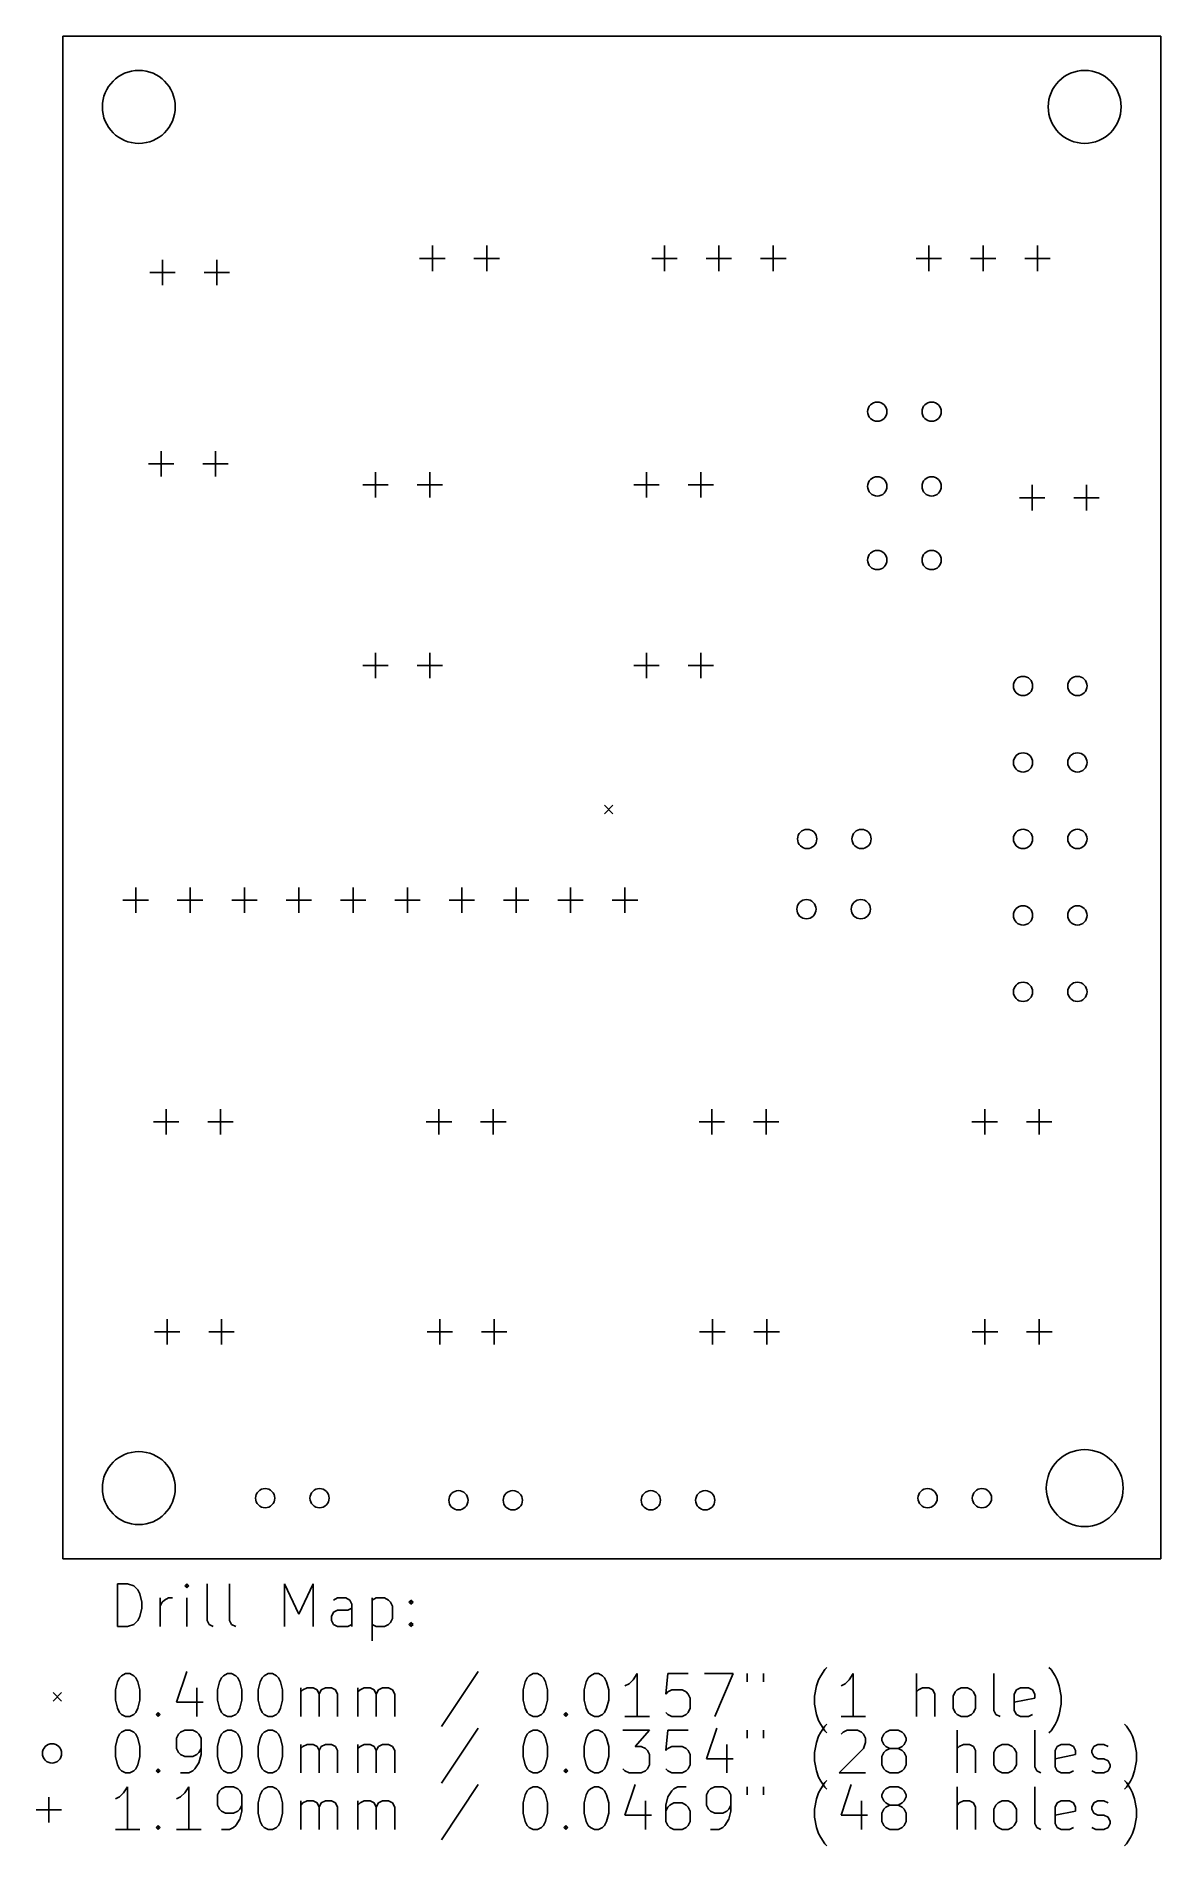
# Model space of a CAD drawing. Extents: x 104.5 to 157.1, y -128.7 to -44.1.
import ezdxf

# ---------------------------------------------------------------- set-up
doc = ezdxf.new("R2010")
doc.units = 0
doc.layers.add('BLACK', color=7, linetype='CONTINUOUS')

msp = doc.modelspace()

# ---------------------------------------------------------------- linework, layer by layer
at = {"layer": 'BLACK', "linetype": 'CONTINUOUS'}
for p, q in [((105.79, -44.132), (157.098, -44.132)), ((105.79, -115.252), (105.79, -44.132)), ((157.098, -44.132), (157.098, -115.252)), ((123.06, -53.915), (123.06, -55.105)), ((125.6, -53.915), (125.6, -55.105)), ((133.91, -53.915), (133.91, -55.105)), ((136.45, -53.915), (136.45, -55.105)), ((138.99, -53.915), (138.99, -55.105)), ((146.26, -53.915), (146.26, -55.105)), ((148.8, -53.915), (148.8, -55.105)), ((151.34, -53.915), (151.34, -55.105)), ((110.45, -54.575), (110.45, -55.765)), ((112.99, -54.575), (112.99, -55.765)), ((122.465, -54.51), (123.655, -54.51)), ((125.005, -54.51), (126.195, -54.51)), ((133.315, -54.51), (134.505, -54.51)), ((135.855, -54.51), (137.045, -54.51)), ((138.395, -54.51), (139.585, -54.51)), ((145.665, -54.51), (146.855, -54.51)), ((148.205, -54.51), (149.395, -54.51)), ((150.745, -54.51), (151.935, -54.51)), ((109.855, -55.17), (111.045, -55.17)), ((112.395, -55.17), (113.585, -55.17)), ((109.795, -64.11), (110.985, -64.11)), ((110.39, -63.515), (110.39, -64.705)), ((112.335, -64.11), (113.525, -64.11)), ((112.93, -63.515), (112.93, -64.705)), ((120.4, -64.495), (120.4, -65.685)), ((122.94, -64.495), (122.94, -65.685)), ((133.07, -64.495), (133.07, -65.685)), ((135.61, -64.495), (135.61, -65.685)), ((119.805, -65.09), (120.995, -65.09)), ((122.345, -65.09), (123.535, -65.09)), ((132.475, -65.09), (133.665, -65.09)), ((135.015, -65.09), (136.205, -65.09)), ((150.495, -65.69), (151.685, -65.69)), ((151.09, -65.095), (151.09, -66.285)), ((153.035, -65.69), (154.225, -65.69)), ((153.63, -65.095), (153.63, -66.285)), ((119.805, -73.53), (120.995, -73.53)), ((120.4, -72.935), (120.4, -74.125)), ((122.345, -73.53), (123.535, -73.53)), ((122.94, -72.935), (122.94, -74.125)), ((132.475, -73.53), (133.665, -73.53)), ((133.07, -72.935), (133.07, -74.125)), ((135.015, -73.53), (136.205, -73.53)), ((135.61, -72.935), (135.61, -74.125)), ((131.0968, -80.0583), (131.4968, -80.4583)), ((131.4968, -80.0583), (131.0968, -80.4583)), ((108.605, -84.49), (109.795, -84.49)), ((109.2, -83.895), (109.2, -85.085)), ((111.145, -84.49), (112.335, -84.49)), ((111.74, -83.895), (111.74, -85.085)), ((113.685, -84.49), (114.875, -84.49)), ((114.28, -83.895), (114.28, -85.085)), ((116.225, -84.49), (117.415, -84.49)), ((116.82, -83.895), (116.82, -85.085)), ((118.765, -84.49), (119.955, -84.49)), ((119.36, -83.895), (119.36, -85.085)), ((121.305, -84.49), (122.495, -84.49)), ((121.9, -83.895), (121.9, -85.085)), ((123.845, -84.49), (125.035, -84.49)), ((124.44, -83.895), (124.44, -85.085)), ((126.385, -84.49), (127.575, -84.49)), ((126.98, -83.895), (126.98, -85.085)), ((128.925, -84.49), (130.115, -84.49)), ((129.52, -83.895), (129.52, -85.085)), ((131.465, -84.49), (132.655, -84.49)), ((132.06, -83.895), (132.06, -85.085)), ((110.62, -94.245), (110.62, -95.435)), ((113.16, -94.245), (113.16, -95.435)), ((123.37, -94.245), (123.37, -95.435)), ((125.91, -94.245), (125.91, -95.435)), ((136.12, -94.245), (136.12, -95.435)), ((138.66, -94.245), (138.66, -95.435)), ((148.87, -94.245), (148.87, -95.435)), ((151.41, -94.245), (151.41, -95.435)), ((110.025, -94.84), (111.215, -94.84)), ((112.565, -94.84), (113.755, -94.84)), ((122.775, -94.84), (123.965, -94.84)), ((125.315, -94.84), (126.505, -94.84)), ((135.525, -94.84), (136.715, -94.84)), ((138.065, -94.84), (139.255, -94.84)), ((148.275, -94.84), (149.465, -94.84)), ((150.815, -94.84), (152.005, -94.84)), ((110.075, -104.65), (111.265, -104.65)), ((110.67, -104.055), (110.67, -105.245)), ((112.615, -104.65), (113.805, -104.65)), ((113.21, -104.055), (113.21, -105.245)), ((122.8117, -104.65), (124.0017, -104.65)), ((123.4067, -104.055), (123.4067, -105.245)), ((125.3517, -104.65), (126.5417, -104.65)), ((125.9467, -104.055), (125.9467, -105.245)), ((135.5483, -104.65), (136.7383, -104.65)), ((136.1433, -104.055), (136.1433, -105.245)), ((138.0883, -104.65), (139.2783, -104.65)), ((138.6833, -104.055), (138.6833, -105.245)), ((148.285, -104.65), (149.475, -104.65)), ((148.88, -104.055), (148.88, -105.245)), ((150.825, -104.65), (152.015, -104.65)), ((151.42, -104.055), (151.42, -105.245)), ((157.098, -115.252), (105.79, -115.252)), ((108.347768, -118.416838), (108.347768, -116.416838)), ((108.347768, -116.416838), (108.823958, -116.416838)), ((108.823958, -116.416838), (109.109673, -116.512076)), ((109.109673, -116.512076), (109.300149, -116.702552)), ((111.585863, -116.416838), (111.490625, -116.512076)), ((111.490625, -116.512076), (111.585863, -116.607314)), ((111.681101, -116.512076), (111.585863, -116.416838)), ((111.585863, -116.416838), (111.585863, -116.607314)), ((111.585863, -116.607314), (111.681101, -116.512076)), ((112.538244, -118.131123), (112.538244, -116.416838)), ((113.585863, -118.131123), (113.585863, -116.416838)), ((116.157292, -118.416838), (116.157292, -116.416838)), ((116.157292, -116.416838), (116.823959, -117.845409)), ((116.823959, -117.845409), (117.490625, -116.416838)), ((117.490625, -116.416838), (117.490625, -118.416838)), ((109.300149, -116.702552), (109.395387, -116.893028)), ((109.395387, -116.893028), (109.490625, -117.27398)), ((109.490625, -117.27398), (109.490625, -117.559695)), ((110.347768, -118.416838), (110.347768, -117.083504)), ((110.347768, -117.464457), (110.443006, -117.27398)), ((110.443006, -117.27398), (110.538244, -117.178742)), ((110.538244, -117.178742), (110.72872, -117.083504)), ((110.72872, -117.083504), (110.919197, -117.083504)), ((111.585863, -118.416838), (111.585863, -117.083504)), ((118.633482, -117.083504), (118.443006, -117.178742)), ((119.014435, -117.083504), (118.633482, -117.083504)), ((119.204911, -117.178742), (119.014435, -117.083504)), ((119.300149, -117.369219), (119.204911, -117.178742)), ((119.300149, -118.416838), (119.300149, -117.369219)), ((120.25253, -117.083504), (120.25253, -119.083504)), ((120.25253, -117.178742), (120.443006, -117.083504)), ((120.443006, -117.083504), (120.823959, -117.083504)), ((120.823959, -117.083504), (121.014435, -117.178742)), ((121.014435, -117.178742), (121.109673, -117.27398)), ((121.109673, -117.27398), (121.204911, -117.464457)), ((121.204911, -117.464457), (121.204911, -118.035885)), ((121.966816, -117.27398), (122.062054, -117.178742)), ((122.062054, -117.369219), (121.966816, -117.27398)), ((122.062054, -117.178742), (122.157292, -117.27398)), ((122.062054, -117.178742), (122.062054, -117.369219)), ((122.157292, -117.27398), (122.062054, -117.369219)), ((109.109673, -118.3216), (108.823958, -118.416838)), ((109.300149, -118.131123), (109.109673, -118.3216)), ((109.395387, -117.940647), (109.300149, -118.131123)), ((109.490625, -117.559695), (109.395387, -117.940647)), ((112.633482, -118.3216), (112.538244, -118.131123)), ((112.823958, -118.416838), (112.633482, -118.3216)), ((113.681101, -118.3216), (113.585863, -118.131123)), ((113.871577, -118.416838), (113.681101, -118.3216)), ((118.347768, -117.940647), (118.443006, -117.750171)), ((118.347768, -118.131123), (118.347768, -117.940647)), ((118.443006, -118.3216), (118.347768, -118.131123)), ((118.443006, -117.750171), (118.633482, -117.654933)), ((118.633482, -118.416838), (118.443006, -118.3216)), ((118.633482, -117.654933), (119.109673, -117.654933)), ((119.109673, -117.654933), (119.300149, -117.559695)), ((119.300149, -118.3216), (119.109673, -118.416838)), ((120.443006, -118.416838), (120.25253, -118.3216)), ((121.014435, -118.3216), (120.823959, -118.416838)), ((121.109673, -118.226361), (121.014435, -118.3216)), ((121.204911, -118.035885), (121.109673, -118.226361)), ((121.966816, -118.3216), (122.062054, -118.226361)), ((122.062054, -118.416838), (121.966816, -118.3216)), ((122.062054, -118.226361), (122.157292, -118.3216)), ((122.062054, -118.226361), (122.062054, -118.416838)), ((122.157292, -118.3216), (122.062054, -118.416838)), ((108.823958, -118.416838), (108.347768, -118.416838)), ((119.109673, -118.416838), (118.633482, -118.416838)), ((120.823959, -118.416838), (120.443006, -118.416838)), ((108.347768, -120.99779), (108.443006, -120.807314)), ((108.443006, -120.807314), (108.538244, -120.712076)), ((108.538244, -120.712076), (108.72872, -120.616838)), ((108.72872, -120.616838), (108.919197, -120.616838)), ((108.919197, -120.616838), (109.109673, -120.712076)), ((109.109673, -120.712076), (109.204911, -120.807314)), ((109.204911, -120.807314), (109.300149, -120.99779)), ((111.585863, -120.5216), (111.109673, -121.950171)), ((113.109673, -120.99779), (113.204911, -120.807314)), ((113.204911, -120.807314), (113.300149, -120.712076)), ((113.300149, -120.712076), (113.490625, -120.616838)), ((113.490625, -120.616838), (113.681102, -120.616838)), ((113.681102, -120.616838), (113.871578, -120.712076)), ((113.871578, -120.712076), (113.966816, -120.807314)), ((113.966816, -120.807314), (114.062054, -120.99779)), ((115.014435, -120.99779), (115.109673, -120.807314)), ((115.109673, -120.807314), (115.204911, -120.712076)), ((115.204911, -120.712076), (115.395387, -120.616838)), ((115.395387, -120.616838), (115.585864, -120.616838)), ((115.585864, -120.616838), (115.77634, -120.712076)), ((115.77634, -120.712076), (115.871578, -120.807314)), ((115.871578, -120.807314), (115.966816, -120.99779)), ((125.204912, -120.5216), (123.490627, -123.093028)), ((127.395389, -120.99779), (127.490627, -120.807314)), ((127.490627, -120.807314), (127.585865, -120.712076)), ((127.585865, -120.712076), (127.776341, -120.616838)), ((127.776341, -120.616838), (127.966818, -120.616838)), ((127.966818, -120.616838), (128.157294, -120.712076)), ((128.157294, -120.712076), (128.252532, -120.807314)), ((128.252532, -120.807314), (128.34777, -120.99779)), ((130.252532, -120.99779), (130.34777, -120.807314)), ((130.34777, -120.807314), (130.443008, -120.712076)), ((130.443008, -120.712076), (130.633484, -120.616838)), ((130.633484, -120.616838), (130.823961, -120.616838)), ((130.823961, -120.616838), (131.014437, -120.712076)), ((131.014437, -120.712076), (131.109675, -120.807314)), ((131.109675, -120.807314), (131.204913, -120.99779)), ((132.633484, -120.616838), (132.443008, -120.902552)), ((132.633484, -122.616838), (132.633484, -120.616838)), ((134.062056, -120.616838), (133.966818, -121.569219)), ((135.014437, -120.616838), (134.062056, -120.616838)), ((135.776342, -120.616838), (137.109675, -120.616838)), ((137.109675, -120.616838), (136.252532, -122.616838)), ((137.776342, -120.616838), (137.776342, -120.99779)), ((138.538247, -120.616838), (138.538247, -120.99779)), ((141.109676, -120.902552), (141.204914, -120.712076)), ((141.204914, -120.712076), (141.39539, -120.426361)), ((141.39539, -120.426361), (141.490629, -120.331123)), ((142.728723, -120.616838), (142.538247, -120.902552)), ((142.728723, -122.616838), (142.728723, -120.616838)), ((145.681105, -122.616838), (145.681105, -120.616838)), ((149.300153, -122.331123), (149.300153, -120.616838)), ((151.96682, -120.426361), (151.871582, -120.331123)), ((152.157296, -120.712076), (151.96682, -120.426361)), ((152.252534, -120.902552), (152.157296, -120.712076)), ((105.34, -121.502), (105.74, -121.902)), ((105.74, -121.502), (105.34, -121.902)), ((108.25253, -121.378742), (108.347768, -120.99779)), ((108.25253, -121.854933), (108.25253, -121.378742)), ((109.300149, -120.99779), (109.395387, -121.378742)), ((109.395387, -121.378742), (109.395387, -121.854933)), ((112.062054, -121.283504), (112.062054, -122.616838)), ((113.014435, -121.378742), (113.109673, -120.99779)), ((113.014435, -121.854933), (113.014435, -121.378742)), ((114.062054, -120.99779), (114.157292, -121.378742)), ((114.157292, -121.378742), (114.157292, -121.854933)), ((114.919197, -121.378742), (115.014435, -120.99779)), ((114.919197, -121.854933), (114.919197, -121.378742)), ((115.966816, -120.99779), (116.062054, -121.378742)), ((116.062054, -121.378742), (116.062054, -121.854933)), ((116.919197, -122.616838), (116.919197, -121.283504)), ((116.919197, -121.47398), (117.014435, -121.378742)), ((117.014435, -121.378742), (117.204911, -121.283504)), ((117.204911, -121.283504), (117.490626, -121.283504)), ((117.490626, -121.283504), (117.681102, -121.378742)), ((117.681102, -121.378742), (117.77634, -121.569219)), ((117.77634, -121.569219), (117.871578, -121.378742)), ((117.77634, -121.569219), (117.77634, -122.616838)), ((117.871578, -121.378742), (118.062054, -121.283504)), ((118.062054, -121.283504), (118.347768, -121.283504)), ((118.347768, -121.283504), (118.538245, -121.378742)), ((118.538245, -121.378742), (118.633483, -121.569219)), ((118.633483, -121.569219), (118.633483, -122.616838)), ((119.585864, -122.616838), (119.585864, -121.283504)), ((119.585864, -121.47398), (119.681102, -121.378742)), ((119.681102, -121.378742), (119.871578, -121.283504)), ((119.871578, -121.283504), (120.157293, -121.283504)), ((120.157293, -121.283504), (120.347769, -121.378742)), ((120.347769, -121.378742), (120.443007, -121.569219)), ((120.443007, -121.569219), (120.538245, -121.378742)), ((120.443007, -121.569219), (120.443007, -122.616838)), ((120.538245, -121.378742), (120.728721, -121.283504)), ((120.728721, -121.283504), (121.014435, -121.283504)), ((121.014435, -121.283504), (121.204912, -121.378742)), ((121.204912, -121.378742), (121.30015, -121.569219)), ((121.30015, -121.569219), (121.30015, -122.616838)), ((127.300151, -121.378742), (127.395389, -120.99779)), ((127.300151, -121.854933), (127.300151, -121.378742)), ((128.34777, -120.99779), (128.443008, -121.378742)), ((128.443008, -121.378742), (128.443008, -121.854933)), ((130.157294, -121.378742), (130.252532, -120.99779)), ((130.157294, -121.854933), (130.157294, -121.378742)), ((131.204913, -120.99779), (131.300151, -121.378742)), ((131.300151, -121.378742), (131.300151, -121.854933)), ((132.252532, -121.093028), (132.062056, -121.188266)), ((132.443008, -120.902552), (132.252532, -121.093028)), ((133.966818, -121.569219), (134.062056, -121.47398)), ((134.062056, -121.47398), (134.252532, -121.378742)), ((134.252532, -121.378742), (134.728723, -121.378742)), ((134.728723, -121.378742), (134.919199, -121.47398)), ((134.919199, -121.47398), (135.014437, -121.569219)), ((135.014437, -121.569219), (135.109675, -121.759695)), ((140.9192, -121.664457), (141.014438, -121.188266)), ((140.9192, -122.045409), (140.9192, -121.664457)), ((141.014438, -121.188266), (141.109676, -120.902552)), ((142.347771, -121.093028), (142.157295, -121.188266)), ((142.538247, -120.902552), (142.347771, -121.093028)), ((145.776343, -121.378742), (145.681105, -121.47398)), ((145.966819, -121.283504), (145.776343, -121.378742)), ((146.252534, -121.283504), (145.966819, -121.283504)), ((146.44301, -121.378742), (146.252534, -121.283504)), ((146.538248, -121.569219), (146.44301, -121.378742)), ((146.538248, -122.616838), (146.538248, -121.569219)), ((147.395391, -121.664457), (147.490629, -121.47398)), ((147.395391, -122.235885), (147.395391, -121.664457)), ((147.490629, -121.47398), (147.585867, -121.378742)), ((147.585867, -121.378742), (147.776343, -121.283504)), ((147.776343, -121.283504), (148.062058, -121.283504)), ((148.062058, -121.283504), (148.252534, -121.378742)), ((148.252534, -121.378742), (148.347772, -121.47398)), ((148.347772, -121.47398), (148.44301, -121.664457)), ((148.44301, -121.664457), (148.44301, -122.235885)), ((150.252534, -121.569219), (150.347772, -121.378742)), ((150.252534, -122.331123), (150.252534, -121.569219)), ((150.347772, -121.378742), (150.538248, -121.283504)), ((150.538248, -121.283504), (150.919201, -121.283504)), ((150.919201, -121.283504), (151.109677, -121.378742)), ((151.109677, -121.378742), (151.204915, -121.569219)), ((151.204915, -121.569219), (151.204915, -121.759695)), ((152.347772, -121.188266), (152.252534, -120.902552)), ((152.44301, -121.664457), (152.347772, -121.188266)), ((152.44301, -122.045409), (152.44301, -121.664457)), ((108.347768, -122.235885), (108.25253, -121.854933)), ((108.443006, -122.426361), (108.347768, -122.235885)), ((108.538244, -122.5216), (108.443006, -122.426361)), ((108.72872, -122.616838), (108.538244, -122.5216)), ((109.109673, -122.5216), (108.919197, -122.616838)), ((109.204911, -122.426361), (109.109673, -122.5216)), ((109.300149, -122.235885), (109.204911, -122.426361)), ((109.395387, -121.854933), (109.300149, -122.235885)), ((110.157292, -122.5216), (110.25253, -122.426361)), ((110.25253, -122.616838), (110.157292, -122.5216)), ((110.25253, -122.426361), (110.347768, -122.5216)), ((110.25253, -122.426361), (110.25253, -122.616838)), ((110.347768, -122.5216), (110.25253, -122.616838)), ((111.109673, -121.950171), (112.347768, -121.950171)), ((113.109673, -122.235885), (113.014435, -121.854933)), ((113.204911, -122.426361), (113.109673, -122.235885)), ((113.300149, -122.5216), (113.204911, -122.426361)), ((113.490625, -122.616838), (113.300149, -122.5216)), ((113.871578, -122.5216), (113.681102, -122.616838)), ((113.966816, -122.426361), (113.871578, -122.5216)), ((114.062054, -122.235885), (113.966816, -122.426361)), ((114.157292, -121.854933), (114.062054, -122.235885)), ((115.014435, -122.235885), (114.919197, -121.854933)), ((115.109673, -122.426361), (115.014435, -122.235885)), ((115.204911, -122.5216), (115.109673, -122.426361)), ((115.395387, -122.616838), (115.204911, -122.5216)), ((115.77634, -122.5216), (115.585864, -122.616838)), ((115.871578, -122.426361), (115.77634, -122.5216)), ((115.966816, -122.235885), (115.871578, -122.426361)), ((116.062054, -121.854933), (115.966816, -122.235885)), ((127.395389, -122.235885), (127.300151, -121.854933)), ((127.490627, -122.426361), (127.395389, -122.235885)), ((127.585865, -122.5216), (127.490627, -122.426361)), ((127.776341, -122.616838), (127.585865, -122.5216)), ((128.157294, -122.5216), (127.966818, -122.616838)), ((128.252532, -122.426361), (128.157294, -122.5216)), ((128.34777, -122.235885), (128.252532, -122.426361)), ((128.443008, -121.854933), (128.34777, -122.235885)), ((129.204913, -122.5216), (129.300151, -122.426361)), ((129.300151, -122.616838), (129.204913, -122.5216)), ((129.300151, -122.426361), (129.395389, -122.5216)), ((129.300151, -122.426361), (129.300151, -122.616838)), ((129.395389, -122.5216), (129.300151, -122.616838)), ((130.252532, -122.235885), (130.157294, -121.854933)), ((130.34777, -122.426361), (130.252532, -122.235885)), ((130.443008, -122.5216), (130.34777, -122.426361)), ((130.633484, -122.616838), (130.443008, -122.5216)), ((131.014437, -122.5216), (130.823961, -122.616838)), ((131.109675, -122.426361), (131.014437, -122.5216)), ((131.204913, -122.235885), (131.109675, -122.426361)), ((131.300151, -121.854933), (131.204913, -122.235885)), ((134.062056, -122.5216), (133.966818, -122.426361)), ((134.252532, -122.616838), (134.062056, -122.5216)), ((134.919199, -122.5216), (134.728723, -122.616838)), ((135.014437, -122.426361), (134.919199, -122.5216)), ((135.109675, -122.235885), (135.014437, -122.426361)), ((135.109675, -121.759695), (135.109675, -122.235885)), ((141.014438, -122.5216), (140.9192, -122.045409)), ((141.109676, -122.807314), (141.014438, -122.5216)), ((147.490629, -122.426361), (147.395391, -122.235885)), ((147.585867, -122.5216), (147.490629, -122.426361)), ((147.776343, -122.616838), (147.585867, -122.5216)), ((148.252534, -122.5216), (148.062058, -122.616838)), ((148.347772, -122.426361), (148.252534, -122.5216)), ((148.44301, -122.235885), (148.347772, -122.426361)), ((149.395391, -122.5216), (149.300153, -122.331123)), ((149.585867, -122.616838), (149.395391, -122.5216)), ((151.204915, -121.759695), (150.252534, -121.950171)), ((150.347772, -122.5216), (150.252534, -122.331123)), ((150.538248, -122.616838), (150.347772, -122.5216)), ((151.109677, -122.5216), (150.919201, -122.616838)), ((152.252534, -122.807314), (152.347772, -122.5216)), ((152.347772, -122.5216), (152.44301, -122.045409)), ((108.443006, -123.447314), (108.538244, -123.352076)), ((108.538244, -123.352076), (108.72872, -123.256838)), ((108.919197, -122.616838), (108.72872, -122.616838)), ((108.72872, -123.256838), (108.919197, -123.256838)), ((108.919197, -123.256838), (109.109673, -123.352076)), ((109.109673, -123.352076), (109.204911, -123.447314)), ((111.300149, -123.352076), (111.204911, -123.447314)), ((111.490625, -123.256838), (111.300149, -123.352076)), ((111.871578, -123.256838), (111.490625, -123.256838)), ((112.062054, -123.352076), (111.871578, -123.256838)), ((112.157292, -123.447314), (112.062054, -123.352076)), ((113.204911, -123.447314), (113.300149, -123.352076)), ((113.300149, -123.352076), (113.490625, -123.256838)), ((113.681102, -122.616838), (113.490625, -122.616838)), ((113.490625, -123.256838), (113.681102, -123.256838)), ((113.681102, -123.256838), (113.871578, -123.352076)), ((113.871578, -123.352076), (113.966816, -123.447314)), ((115.109673, -123.447314), (115.204911, -123.352076)), ((115.204911, -123.352076), (115.395387, -123.256838)), ((115.585864, -122.616838), (115.395387, -122.616838)), ((115.395387, -123.256838), (115.585864, -123.256838)), ((115.585864, -123.256838), (115.77634, -123.352076)), ((115.77634, -123.352076), (115.871578, -123.447314)), ((125.204912, -123.1616), (123.490627, -125.733028)), ((127.490627, -123.447314), (127.585865, -123.352076)), ((127.585865, -123.352076), (127.776341, -123.256838)), ((127.966818, -122.616838), (127.776341, -122.616838)), ((127.776341, -123.256838), (127.966818, -123.256838)), ((127.966818, -123.256838), (128.157294, -123.352076)), ((128.157294, -123.352076), (128.252532, -123.447314)), ((130.34777, -123.447314), (130.443008, -123.352076)), ((130.443008, -123.352076), (130.633484, -123.256838)), ((130.823961, -122.616838), (130.633484, -122.616838)), ((130.633484, -123.256838), (130.823961, -123.256838)), ((130.823961, -123.256838), (131.014437, -123.352076)), ((131.014437, -123.352076), (131.109675, -123.447314)), ((131.966818, -123.256838), (133.204913, -123.256838)), ((133.204913, -122.616838), (132.062056, -122.616838)), ((133.204913, -123.256838), (132.538246, -124.018742)), ((134.062056, -123.256838), (133.966818, -124.209219)), ((135.014437, -123.256838), (134.062056, -123.256838)), ((134.728723, -122.616838), (134.252532, -122.616838)), ((136.34777, -123.1616), (135.87158, -124.590171)), ((137.776342, -123.256838), (137.776342, -123.63779)), ((138.538247, -123.256838), (138.538247, -123.63779)), ((141.204914, -122.99779), (141.109676, -122.807314)), ((141.109676, -123.542552), (141.204914, -123.352076)), ((141.39539, -123.283504), (141.204914, -122.99779)), ((141.204914, -123.352076), (141.39539, -123.066361)), ((141.39539, -123.066361), (141.490629, -122.971123)), ((141.490629, -123.378742), (141.39539, -123.283504)), ((143.300152, -122.616838), (142.157295, -122.616838)), ((142.157295, -123.447314), (142.252533, -123.352076)), ((142.252533, -123.352076), (142.443009, -123.256838)), ((142.443009, -123.256838), (142.9192, -123.256838)), ((142.9192, -123.256838), (143.109676, -123.352076)), ((143.109676, -123.352076), (143.204914, -123.447314)), ((144.157295, -123.447314), (144.252533, -123.352076)), ((144.252533, -123.352076), (144.443009, -123.256838)), ((144.443009, -123.256838), (144.823962, -123.256838)), ((144.823962, -123.256838), (145.014438, -123.352076)), ((145.014438, -123.352076), (145.109676, -123.447314)), ((147.585867, -125.256838), (147.585867, -123.256838)), ((148.062058, -122.616838), (147.776343, -122.616838)), ((150.919201, -122.616838), (150.538248, -122.616838)), ((151.204915, -124.971123), (151.204915, -123.256838)), ((151.871582, -123.378742), (151.96682, -123.283504)), ((151.96682, -123.283504), (152.157296, -122.99779)), ((152.157296, -122.99779), (152.252534, -122.807314)), ((155.49063, -123.066361), (155.395392, -122.971123)), ((155.681106, -123.352076), (155.49063, -123.066361)), ((155.776344, -123.542552), (155.681106, -123.352076)), ((108.25253, -124.018742), (108.347768, -123.63779)), ((108.25253, -124.494933), (108.25253, -124.018742)), ((108.347768, -123.63779), (108.443006, -123.447314)), ((109.204911, -123.447314), (109.300149, -123.63779)), ((109.300149, -123.63779), (109.395387, -124.018742)), ((109.395387, -124.018742), (109.395387, -124.494933)), ((111.204911, -123.447314), (111.109673, -123.63779)), ((111.109673, -123.63779), (111.109673, -124.11398)), ((111.109673, -124.11398), (111.204911, -124.304457)), ((112.25253, -123.63779), (112.157292, -123.447314)), ((112.157292, -124.304457), (112.25253, -124.11398)), ((112.25253, -124.399695), (112.25253, -123.63779)), ((113.014435, -124.018742), (113.109673, -123.63779)), ((113.014435, -124.494933), (113.014435, -124.018742)), ((113.109673, -123.63779), (113.204911, -123.447314)), ((113.966816, -123.447314), (114.062054, -123.63779)), ((114.062054, -123.63779), (114.157292, -124.018742)), ((114.157292, -124.018742), (114.157292, -124.494933)), ((114.919197, -124.018742), (115.014435, -123.63779)), ((114.919197, -124.494933), (114.919197, -124.018742)), ((115.014435, -123.63779), (115.109673, -123.447314)), ((115.871578, -123.447314), (115.966816, -123.63779)), ((115.966816, -123.63779), (116.062054, -124.018742)), ((116.062054, -124.018742), (116.062054, -124.494933)), ((116.919197, -125.256838), (116.919197, -123.923504)), ((116.919197, -124.11398), (117.014435, -124.018742)), ((117.014435, -124.018742), (117.204911, -123.923504)), ((117.204911, -123.923504), (117.490626, -123.923504)), ((117.490626, -123.923504), (117.681102, -124.018742)), ((117.681102, -124.018742), (117.77634, -124.209219)), ((117.77634, -124.209219), (117.871578, -124.018742)), ((117.77634, -124.209219), (117.77634, -125.256838)), ((117.871578, -124.018742), (118.062054, -123.923504)), ((118.062054, -123.923504), (118.347768, -123.923504)), ((118.347768, -123.923504), (118.538245, -124.018742)), ((118.538245, -124.018742), (118.633483, -124.209219)), ((118.633483, -124.209219), (118.633483, -125.256838)), ((119.585864, -125.256838), (119.585864, -123.923504)), ((119.585864, -124.11398), (119.681102, -124.018742)), ((119.681102, -124.018742), (119.871578, -123.923504)), ((119.871578, -123.923504), (120.157293, -123.923504)), ((120.157293, -123.923504), (120.347769, -124.018742)), ((120.347769, -124.018742), (120.443007, -124.209219)), ((120.443007, -124.209219), (120.538245, -124.018742)), ((120.443007, -124.209219), (120.443007, -125.256838)), ((120.538245, -124.018742), (120.728721, -123.923504)), ((120.728721, -123.923504), (121.014435, -123.923504)), ((121.014435, -123.923504), (121.204912, -124.018742)), ((121.204912, -124.018742), (121.30015, -124.209219)), ((121.30015, -124.209219), (121.30015, -125.256838)), ((127.300151, -124.018742), (127.395389, -123.63779)), ((127.300151, -124.494933), (127.300151, -124.018742)), ((127.395389, -123.63779), (127.490627, -123.447314)), ((128.252532, -123.447314), (128.34777, -123.63779)), ((128.34777, -123.63779), (128.443008, -124.018742)), ((128.443008, -124.018742), (128.443008, -124.494933)), ((130.157294, -124.018742), (130.252532, -123.63779)), ((130.157294, -124.494933), (130.157294, -124.018742)), ((130.252532, -123.63779), (130.34777, -123.447314)), ((131.109675, -123.447314), (131.204913, -123.63779)), ((131.204913, -123.63779), (131.300151, -124.018742)), ((131.300151, -124.018742), (131.300151, -124.494933)), ((132.538246, -124.018742), (132.823961, -124.018742)), ((132.823961, -124.018742), (133.014437, -124.11398)), ((133.014437, -124.11398), (133.109675, -124.209219)), ((133.109675, -124.209219), (133.204913, -124.399695)), ((133.966818, -124.209219), (134.062056, -124.11398)), ((134.062056, -124.11398), (134.252532, -124.018742)), ((134.252532, -124.018742), (134.728723, -124.018742)), ((134.728723, -124.018742), (134.919199, -124.11398)), ((134.919199, -124.11398), (135.014437, -124.209219)), ((135.014437, -124.209219), (135.109675, -124.399695)), ((136.823961, -123.923504), (136.823961, -125.256838)), ((140.9192, -124.304457), (141.014438, -123.828266)), ((141.014438, -123.828266), (141.109676, -123.542552)), ((143.204914, -124.11398), (142.062057, -125.256838)), ((143.204914, -123.447314), (143.300152, -123.63779)), ((143.300152, -123.828266), (143.204914, -124.11398)), ((143.300152, -123.63779), (143.300152, -123.828266)), ((144.062057, -123.63779), (144.157295, -123.447314)), ((144.062057, -123.733028), (144.062057, -123.63779)), ((144.157295, -123.923504), (144.062057, -123.733028)), ((144.252533, -124.018742), (144.157295, -123.923504)), ((144.252533, -124.209219), (144.157295, -124.304457)), ((144.443009, -124.11398), (144.252533, -124.018742)), ((144.443009, -124.11398), (144.252533, -124.209219)), ((144.823962, -124.11398), (144.443009, -124.11398)), ((145.014438, -124.018742), (144.823962, -124.11398)), ((145.014438, -124.209219), (144.823962, -124.11398)), ((145.109676, -123.923504), (145.014438, -124.018742)), ((145.109676, -124.304457), (145.014438, -124.209219)), ((145.109676, -123.447314), (145.204914, -123.63779)), ((145.204914, -123.733028), (145.109676, -123.923504)), ((145.204914, -123.63779), (145.204914, -123.733028)), ((147.681105, -124.018742), (147.585867, -124.11398)), ((147.871581, -123.923504), (147.681105, -124.018742)), ((148.157296, -123.923504), (147.871581, -123.923504)), ((148.347772, -124.018742), (148.157296, -123.923504)), ((148.44301, -124.209219), (148.347772, -124.018742)), ((148.44301, -125.256838), (148.44301, -124.209219)), ((149.300153, -124.304457), (149.395391, -124.11398)), ((149.395391, -124.11398), (149.490629, -124.018742)), ((149.490629, -124.018742), (149.681105, -123.923504)), ((149.681105, -123.923504), (149.96682, -123.923504)), ((149.96682, -123.923504), (150.157296, -124.018742)), ((150.157296, -124.018742), (150.252534, -124.11398)), ((150.252534, -124.11398), (150.347772, -124.304457)), ((152.157296, -124.209219), (152.252534, -124.018742)), ((152.157296, -124.971123), (152.157296, -124.209219)), ((152.252534, -124.018742), (152.44301, -123.923504)), ((152.44301, -123.923504), (152.823963, -123.923504)), ((152.823963, -123.923504), (153.014439, -124.018742)), ((153.014439, -124.018742), (153.109677, -124.209219)), ((153.109677, -124.209219), (153.109677, -124.399695)), ((153.871582, -124.209219), (153.96682, -124.018742)), ((153.871582, -124.304457), (153.871582, -124.209219)), ((153.96682, -124.018742), (154.157296, -123.923504)), ((154.157296, -123.923504), (154.44301, -123.923504)), ((154.44301, -123.923504), (154.633487, -124.018742)), ((155.871582, -123.828266), (155.776344, -123.542552)), ((155.96682, -124.304457), (155.871582, -123.828266)), ((108.347768, -124.875885), (108.25253, -124.494933)), ((108.443006, -125.066361), (108.347768, -124.875885)), ((108.538244, -125.1616), (108.443006, -125.066361)), ((109.204911, -125.066361), (109.109673, -125.1616)), ((109.300149, -124.875885), (109.204911, -125.066361)), ((109.395387, -124.494933), (109.300149, -124.875885)), ((110.157292, -125.1616), (110.25253, -125.066361)), ((110.25253, -125.066361), (110.347768, -125.1616)), ((110.25253, -125.066361), (110.25253, -125.256838)), ((111.204911, -124.304457), (111.300149, -124.399695)), ((111.300149, -124.399695), (111.490625, -124.494933)), ((111.490625, -124.494933), (111.871578, -124.494933)), ((111.871578, -124.494933), (112.062054, -124.399695)), ((111.871578, -125.1616), (111.966816, -125.066361)), ((111.966816, -125.066361), (112.157292, -124.780647)), ((112.062054, -124.399695), (112.157292, -124.304457)), ((112.157292, -124.780647), (112.25253, -124.399695)), ((113.109673, -124.875885), (113.014435, -124.494933)), ((113.204911, -125.066361), (113.109673, -124.875885)), ((113.300149, -125.1616), (113.204911, -125.066361)), ((113.966816, -125.066361), (113.871578, -125.1616)), ((114.062054, -124.875885), (113.966816, -125.066361)), ((114.157292, -124.494933), (114.062054, -124.875885)), ((115.014435, -124.875885), (114.919197, -124.494933)), ((115.109673, -125.066361), (115.014435, -124.875885)), ((115.204911, -125.1616), (115.109673, -125.066361)), ((115.871578, -125.066361), (115.77634, -125.1616)), ((115.966816, -124.875885), (115.871578, -125.066361)), ((116.062054, -124.494933), (115.966816, -124.875885)), ((127.395389, -124.875885), (127.300151, -124.494933)), ((127.490627, -125.066361), (127.395389, -124.875885)), ((127.585865, -125.1616), (127.490627, -125.066361)), ((128.252532, -125.066361), (128.157294, -125.1616)), ((128.34777, -124.875885), (128.252532, -125.066361)), ((128.443008, -124.494933), (128.34777, -124.875885)), ((129.204913, -125.1616), (129.300151, -125.066361)), ((129.300151, -125.066361), (129.395389, -125.1616)), ((129.300151, -125.066361), (129.300151, -125.256838)), ((130.252532, -124.875885), (130.157294, -124.494933)), ((130.34777, -125.066361), (130.252532, -124.875885)), ((130.443008, -125.1616), (130.34777, -125.066361)), ((131.109675, -125.066361), (131.014437, -125.1616)), ((131.204913, -124.875885), (131.109675, -125.066361)), ((131.300151, -124.494933), (131.204913, -124.875885)), ((132.062056, -125.1616), (131.966818, -125.066361)), ((133.109675, -125.066361), (133.014437, -125.1616)), ((133.204913, -124.875885), (133.109675, -125.066361)), ((133.204913, -124.399695), (133.204913, -124.875885)), ((134.062056, -125.1616), (133.966818, -125.066361)), ((135.014437, -125.066361), (134.919199, -125.1616)), ((135.109675, -124.875885), (135.014437, -125.066361)), ((135.109675, -124.399695), (135.109675, -124.875885)), ((135.87158, -124.590171), (137.109675, -124.590171)), ((140.9192, -124.685409), (140.9192, -124.304457)), ((141.014438, -125.1616), (140.9192, -124.685409)), ((144.157295, -124.304457), (144.062057, -124.494933)), ((144.062057, -124.494933), (144.062057, -124.875885)), ((144.062057, -124.875885), (144.157295, -125.066361)), ((144.157295, -125.066361), (144.252533, -125.1616)), ((145.014438, -125.1616), (145.109676, -125.066361)), ((145.204914, -124.494933), (145.109676, -124.304457)), ((145.109676, -125.066361), (145.204914, -124.875885)), ((145.204914, -124.875885), (145.204914, -124.494933)), ((149.300153, -124.875885), (149.300153, -124.304457)), ((149.395391, -125.066361), (149.300153, -124.875885)), ((149.490629, -125.1616), (149.395391, -125.066361)), ((150.252534, -125.066361), (150.157296, -125.1616)), ((150.347772, -124.875885), (150.252534, -125.066361)), ((150.347772, -124.304457), (150.347772, -124.875885)), ((151.300153, -125.1616), (151.204915, -124.971123)), ((153.109677, -124.399695), (152.157296, -124.590171)), ((152.252534, -125.1616), (152.157296, -124.971123)), ((153.96682, -124.494933), (153.871582, -124.304457)), ((154.157296, -124.590171), (153.96682, -124.494933)), ((154.44301, -124.590171), (154.157296, -124.590171)), ((154.633487, -124.685409), (154.44301, -124.590171)), ((154.728725, -124.875885), (154.633487, -124.685409)), ((154.633487, -125.1616), (154.728725, -124.971123)), ((154.728725, -124.971123), (154.728725, -124.875885)), ((155.871582, -125.1616), (155.96682, -124.685409)), ((155.96682, -124.685409), (155.96682, -124.304457)), ((108.72872, -125.256838), (108.538244, -125.1616)), ((108.823958, -125.896838), (108.633482, -126.182552)), ((108.919197, -125.256838), (108.72872, -125.256838)), ((108.823958, -127.896838), (108.823958, -125.896838)), ((109.109673, -125.1616), (108.919197, -125.256838)), ((110.25253, -125.256838), (110.157292, -125.1616)), ((110.347768, -125.1616), (110.25253, -125.256838)), ((111.300149, -125.256838), (111.681101, -125.256838)), ((111.681101, -125.896838), (111.490625, -126.182552)), ((111.681101, -125.256838), (111.871578, -125.1616)), ((111.681101, -127.896838), (111.681101, -125.896838)), ((113.395387, -125.896838), (113.204911, -125.992076)), ((113.490625, -125.256838), (113.300149, -125.1616)), ((113.77634, -125.896838), (113.395387, -125.896838)), ((113.681102, -125.256838), (113.490625, -125.256838)), ((113.871578, -125.1616), (113.681102, -125.256838)), ((113.966816, -125.992076), (113.77634, -125.896838)), ((115.395387, -125.256838), (115.204911, -125.1616)), ((115.204911, -125.992076), (115.395387, -125.896838)), ((115.585864, -125.256838), (115.395387, -125.256838)), ((115.395387, -125.896838), (115.585864, -125.896838)), ((115.77634, -125.1616), (115.585864, -125.256838)), ((115.585864, -125.896838), (115.77634, -125.992076)), ((125.204912, -125.8016), (123.490627, -128.373028)), ((127.776341, -125.256838), (127.585865, -125.1616)), ((127.585865, -125.992076), (127.776341, -125.896838)), ((127.966818, -125.256838), (127.776341, -125.256838)), ((127.776341, -125.896838), (127.966818, -125.896838)), ((128.157294, -125.1616), (127.966818, -125.256838)), ((127.966818, -125.896838), (128.157294, -125.992076)), ((129.300151, -125.256838), (129.204913, -125.1616)), ((129.395389, -125.1616), (129.300151, -125.256838)), ((130.633484, -125.256838), (130.443008, -125.1616)), ((130.443008, -125.992076), (130.633484, -125.896838)), ((130.823961, -125.256838), (130.633484, -125.256838)), ((130.633484, -125.896838), (130.823961, -125.896838)), ((131.014437, -125.1616), (130.823961, -125.256838)), ((130.823961, -125.896838), (131.014437, -125.992076)), ((132.252532, -125.256838), (132.062056, -125.1616)), ((132.538246, -125.8016), (132.062056, -127.230171)), ((132.823961, -125.256838), (132.252532, -125.256838)), ((133.014437, -125.1616), (132.823961, -125.256838)), ((134.252532, -125.256838), (134.062056, -125.1616)), ((134.728723, -125.256838), (134.252532, -125.256838)), ((134.538246, -125.896838), (134.34777, -125.992076)), ((134.919199, -125.896838), (134.538246, -125.896838)), ((134.919199, -125.1616), (134.728723, -125.256838)), ((136.252532, -125.896838), (136.062056, -125.992076)), ((136.633485, -125.896838), (136.252532, -125.896838)), ((136.823961, -125.992076), (136.633485, -125.896838)), ((137.776342, -125.896838), (137.776342, -126.27779)), ((138.538247, -125.896838), (138.538247, -126.27779)), ((141.109676, -125.447314), (141.014438, -125.1616)), ((141.204914, -125.63779), (141.109676, -125.447314)), ((141.39539, -125.923504), (141.204914, -125.63779)), ((141.204914, -125.992076), (141.39539, -125.706361)), ((141.39539, -125.706361), (141.490629, -125.611123)), ((141.490629, -126.018742), (141.39539, -125.923504)), ((142.062057, -125.256838), (143.300152, -125.256838)), ((142.633485, -125.8016), (142.157295, -127.230171)), ((144.252533, -125.1616), (144.443009, -125.256838)), ((144.252533, -125.992076), (144.443009, -125.896838)), ((144.443009, -125.256838), (144.823962, -125.256838)), ((144.443009, -125.896838), (144.823962, -125.896838)), ((144.823962, -125.256838), (145.014438, -125.1616)), ((144.823962, -125.896838), (145.014438, -125.992076)), ((147.585867, -127.896838), (147.585867, -125.896838)), ((149.681105, -125.256838), (149.490629, -125.1616)), ((149.96682, -125.256838), (149.681105, -125.256838)), ((150.157296, -125.1616), (149.96682, -125.256838)), ((151.204915, -127.611123), (151.204915, -125.896838)), ((151.490629, -125.256838), (151.300153, -125.1616)), ((152.44301, -125.256838), (152.252534, -125.1616)), ((152.823963, -125.256838), (152.44301, -125.256838)), ((153.014439, -125.1616), (152.823963, -125.256838)), ((153.871582, -125.1616), (154.062058, -125.256838)), ((154.062058, -125.256838), (154.44301, -125.256838)), ((154.44301, -125.256838), (154.633487, -125.1616)), ((155.49063, -125.706361), (155.395392, -125.611123)), ((155.395392, -126.018742), (155.49063, -125.923504)), ((155.49063, -125.923504), (155.681106, -125.63779)), ((155.681106, -125.992076), (155.49063, -125.706361)), ((155.681106, -125.63779), (155.776344, -125.447314)), ((155.776344, -125.447314), (155.871582, -125.1616)), ((105.145, -126.387), (105.145, -127.577)), ((108.443006, -126.373028), (108.25253, -126.468266)), ((108.633482, -126.182552), (108.443006, -126.373028)), ((111.300149, -126.373028), (111.109673, -126.468266)), ((111.490625, -126.182552), (111.300149, -126.373028)), ((113.109673, -126.087314), (113.014435, -126.27779)), ((113.014435, -126.27779), (113.014435, -126.75398)), ((113.014435, -126.75398), (113.109673, -126.944457)), ((113.204911, -125.992076), (113.109673, -126.087314)), ((114.062054, -126.087314), (113.966816, -125.992076)), ((114.157292, -126.27779), (114.062054, -126.087314)), ((114.062054, -126.944457), (114.157292, -126.75398)), ((114.157292, -127.039695), (114.157292, -126.27779)), ((114.919197, -126.658742), (115.014435, -126.27779)), ((114.919197, -127.134933), (114.919197, -126.658742)), ((115.014435, -126.27779), (115.109673, -126.087314)), ((115.109673, -126.087314), (115.204911, -125.992076)), ((115.77634, -125.992076), (115.871578, -126.087314)), ((115.871578, -126.087314), (115.966816, -126.27779)), ((115.966816, -126.27779), (116.062054, -126.658742)), ((116.062054, -126.658742), (116.062054, -127.134933)), ((116.919197, -127.896838), (116.919197, -126.563504)), ((116.919197, -126.75398), (117.014435, -126.658742)), ((117.014435, -126.658742), (117.204911, -126.563504)), ((117.204911, -126.563504), (117.490626, -126.563504)), ((117.490626, -126.563504), (117.681102, -126.658742)), ((117.681102, -126.658742), (117.77634, -126.849219)), ((117.77634, -126.849219), (117.871578, -126.658742)), ((117.871578, -126.658742), (118.062054, -126.563504)), ((118.062054, -126.563504), (118.347768, -126.563504)), ((118.347768, -126.563504), (118.538245, -126.658742)), ((118.538245, -126.658742), (118.633483, -126.849219)), ((119.585864, -127.896838), (119.585864, -126.563504)), ((119.585864, -126.75398), (119.681102, -126.658742)), ((119.681102, -126.658742), (119.871578, -126.563504)), ((119.871578, -126.563504), (120.157293, -126.563504)), ((120.157293, -126.563504), (120.347769, -126.658742)), ((120.347769, -126.658742), (120.443007, -126.849219)), ((120.443007, -126.849219), (120.538245, -126.658742)), ((120.538245, -126.658742), (120.728721, -126.563504)), ((120.728721, -126.563504), (121.014435, -126.563504)), ((121.014435, -126.563504), (121.204912, -126.658742)), ((121.204912, -126.658742), (121.30015, -126.849219)), ((127.300151, -126.658742), (127.395389, -126.27779)), ((127.300151, -127.134933), (127.300151, -126.658742)), ((127.395389, -126.27779), (127.490627, -126.087314)), ((127.490627, -126.087314), (127.585865, -125.992076)), ((128.157294, -125.992076), (128.252532, -126.087314)), ((128.252532, -126.087314), (128.34777, -126.27779)), ((128.34777, -126.27779), (128.443008, -126.658742)), ((128.443008, -126.658742), (128.443008, -127.134933)), ((130.157294, -126.658742), (130.252532, -126.27779)), ((130.157294, -127.134933), (130.157294, -126.658742)), ((130.252532, -126.27779), (130.34777, -126.087314)), ((130.34777, -126.087314), (130.443008, -125.992076)), ((131.014437, -125.992076), (131.109675, -126.087314)), ((131.109675, -126.087314), (131.204913, -126.27779)), ((131.204913, -126.27779), (131.300151, -126.658742)), ((131.300151, -126.658742), (131.300151, -127.134933)), ((133.014437, -126.563504), (133.014437, -127.896838)), ((134.062056, -126.373028), (133.966818, -126.75398)), ((133.966818, -126.75398), (133.966818, -127.515885)), ((134.252532, -126.087314), (134.062056, -126.373028)), ((134.157294, -126.75398), (134.062056, -126.849219)), ((134.34777, -126.658742), (134.157294, -126.75398)), ((134.34777, -125.992076), (134.252532, -126.087314)), ((134.728723, -126.658742), (134.34777, -126.658742)), ((134.919199, -126.75398), (134.728723, -126.658742)), ((135.014437, -126.849219), (134.919199, -126.75398)), ((135.966818, -126.087314), (135.87158, -126.27779)), ((135.87158, -126.27779), (135.87158, -126.75398)), ((135.87158, -126.75398), (135.966818, -126.944457)), ((136.062056, -125.992076), (135.966818, -126.087314)), ((136.919199, -126.087314), (136.823961, -125.992076)), ((137.014437, -126.27779), (136.919199, -126.087314)), ((136.919199, -126.944457), (137.014437, -126.75398)), ((137.014437, -127.039695), (137.014437, -126.27779)), ((140.9192, -126.944457), (141.014438, -126.468266)), ((141.014438, -126.468266), (141.109676, -126.182552)), ((141.109676, -126.182552), (141.204914, -125.992076)), ((143.109676, -126.563504), (143.109676, -127.896838)), ((144.062057, -126.27779), (144.157295, -126.087314)), ((144.062057, -126.373028), (144.062057, -126.27779)), ((144.157295, -126.563504), (144.062057, -126.373028)), ((144.157295, -126.087314), (144.252533, -125.992076)), ((144.252533, -126.658742), (144.157295, -126.563504)), ((144.443009, -126.75398), (144.252533, -126.658742)), ((144.443009, -126.75398), (144.252533, -126.849219)), ((144.823962, -126.75398), (144.443009, -126.75398)), ((145.014438, -126.658742), (144.823962, -126.75398)), ((145.014438, -126.849219), (144.823962, -126.75398)), ((145.014438, -125.992076), (145.109676, -126.087314)), ((145.109676, -126.563504), (145.014438, -126.658742)), ((145.109676, -126.087314), (145.204914, -126.27779)), ((145.204914, -126.373028), (145.109676, -126.563504)), ((145.204914, -126.27779), (145.204914, -126.373028)), ((147.681105, -126.658742), (147.585867, -126.75398)), ((147.871581, -126.563504), (147.681105, -126.658742)), ((148.157296, -126.563504), (147.871581, -126.563504)), ((148.347772, -126.658742), (148.157296, -126.563504)), ((148.44301, -126.849219), (148.347772, -126.658742)), ((149.300153, -126.944457), (149.395391, -126.75398)), ((149.395391, -126.75398), (149.490629, -126.658742)), ((149.490629, -126.658742), (149.681105, -126.563504)), ((149.681105, -126.563504), (149.96682, -126.563504)), ((149.96682, -126.563504), (150.157296, -126.658742)), ((150.157296, -126.658742), (150.252534, -126.75398)), ((150.252534, -126.75398), (150.347772, -126.944457)), ((152.157296, -126.849219), (152.252534, -126.658742)), ((152.252534, -126.658742), (152.44301, -126.563504)), ((152.44301, -126.563504), (152.823963, -126.563504)), ((152.823963, -126.563504), (153.014439, -126.658742)), ((153.014439, -126.658742), (153.109677, -126.849219)), ((153.871582, -126.849219), (153.96682, -126.658742)), ((153.96682, -126.658742), (154.157296, -126.563504)), ((154.157296, -126.563504), (154.44301, -126.563504)), ((154.44301, -126.563504), (154.633487, -126.658742)), ((155.776344, -126.182552), (155.681106, -125.992076)), ((155.871582, -126.468266), (155.776344, -126.182552)), ((155.96682, -126.944457), (155.871582, -126.468266)), ((104.55, -126.982), (105.74, -126.982)), ((113.109673, -126.944457), (113.204911, -127.039695)), ((113.204911, -127.039695), (113.395387, -127.134933)), ((113.395387, -127.134933), (113.77634, -127.134933)), ((113.77634, -127.134933), (113.966816, -127.039695)), ((113.871578, -127.706361), (114.062054, -127.420647)), ((113.966816, -127.039695), (114.062054, -126.944457)), ((114.062054, -127.420647), (114.157292, -127.039695)), ((115.014435, -127.515885), (114.919197, -127.134933)), ((115.109673, -127.706361), (115.014435, -127.515885)), ((115.966816, -127.515885), (115.871578, -127.706361)), ((116.062054, -127.134933), (115.966816, -127.515885)), ((117.77634, -126.849219), (117.77634, -127.896838)), ((118.633483, -126.849219), (118.633483, -127.896838)), ((120.443007, -126.849219), (120.443007, -127.896838)), ((121.30015, -126.849219), (121.30015, -127.896838)), ((127.395389, -127.515885), (127.300151, -127.134933)), ((127.490627, -127.706361), (127.395389, -127.515885)), ((128.34777, -127.515885), (128.252532, -127.706361)), ((128.443008, -127.134933), (128.34777, -127.515885)), ((130.252532, -127.515885), (130.157294, -127.134933)), ((130.34777, -127.706361), (130.252532, -127.515885)), ((131.204913, -127.515885), (131.109675, -127.706361)), ((131.300151, -127.134933), (131.204913, -127.515885)), ((132.062056, -127.230171), (133.300151, -127.230171)), ((134.062056, -126.849219), (133.966818, -127.039695)), ((133.966818, -127.515885), (134.062056, -127.706361)), ((135.109675, -127.039695), (135.014437, -126.849219)), ((135.014437, -127.706361), (135.109675, -127.515885)), ((135.109675, -127.515885), (135.109675, -127.039695)), ((135.966818, -126.944457), (136.062056, -127.039695)), ((136.062056, -127.039695), (136.252532, -127.134933)), ((136.252532, -127.134933), (136.633485, -127.134933)), ((136.633485, -127.134933), (136.823961, -127.039695)), ((136.728723, -127.706361), (136.919199, -127.420647)), ((136.823961, -127.039695), (136.919199, -126.944457)), ((136.919199, -127.420647), (137.014437, -127.039695)), ((140.9192, -127.325409), (140.9192, -126.944457)), ((141.014438, -127.8016), (140.9192, -127.325409)), ((142.157295, -127.230171), (143.39539, -127.230171)), ((144.157295, -126.944457), (144.062057, -127.134933)), ((144.062057, -127.134933), (144.062057, -127.515885)), ((144.062057, -127.515885), (144.157295, -127.706361)), ((144.252533, -126.849219), (144.157295, -126.944457)), ((145.109676, -126.944457), (145.014438, -126.849219)), ((145.204914, -127.134933), (145.109676, -126.944457)), ((145.109676, -127.706361), (145.204914, -127.515885)), ((145.204914, -127.515885), (145.204914, -127.134933)), ((148.44301, -127.896838), (148.44301, -126.849219)), ((149.300153, -127.515885), (149.300153, -126.944457)), ((149.395391, -127.706361), (149.300153, -127.515885)), ((150.347772, -127.515885), (150.252534, -127.706361)), ((150.347772, -126.944457), (150.347772, -127.515885)), ((151.300153, -127.8016), (151.204915, -127.611123)), ((152.157296, -127.611123), (152.157296, -126.849219)), ((153.109677, -127.039695), (152.157296, -127.230171)), ((152.252534, -127.8016), (152.157296, -127.611123)), ((153.109677, -126.849219), (153.109677, -127.039695)), ((153.871582, -126.944457), (153.871582, -126.849219)), ((153.96682, -127.134933), (153.871582, -126.944457)), ((154.157296, -127.230171), (153.96682, -127.134933)), ((154.44301, -127.230171), (154.157296, -127.230171)), ((154.633487, -127.325409), (154.44301, -127.230171)), ((154.728725, -127.515885), (154.633487, -127.325409)), ((154.633487, -127.8016), (154.728725, -127.611123)), ((154.728725, -127.611123), (154.728725, -127.515885)), ((155.871582, -127.8016), (155.96682, -127.325409)), ((155.96682, -127.325409), (155.96682, -126.944457)), ((109.395387, -127.896838), (108.25253, -127.896838)), ((110.157292, -127.8016), (110.25253, -127.706361)), ((110.25253, -127.896838), (110.157292, -127.8016)), ((110.25253, -127.706361), (110.347768, -127.8016)), ((110.25253, -127.706361), (110.25253, -127.896838)), ((110.347768, -127.8016), (110.25253, -127.896838)), ((112.25253, -127.896838), (111.109673, -127.896838)), ((113.204911, -127.896838), (113.585863, -127.896838)), ((113.585863, -127.896838), (113.77634, -127.8016)), ((113.77634, -127.8016), (113.871578, -127.706361)), ((115.204911, -127.8016), (115.109673, -127.706361)), ((115.395387, -127.896838), (115.204911, -127.8016)), ((115.585864, -127.896838), (115.395387, -127.896838)), ((115.77634, -127.8016), (115.585864, -127.896838)), ((115.871578, -127.706361), (115.77634, -127.8016)), ((127.585865, -127.8016), (127.490627, -127.706361)), ((127.776341, -127.896838), (127.585865, -127.8016)), ((127.966818, -127.896838), (127.776341, -127.896838)), ((128.157294, -127.8016), (127.966818, -127.896838)), ((128.252532, -127.706361), (128.157294, -127.8016)), ((129.204913, -127.8016), (129.300151, -127.706361)), ((129.300151, -127.896838), (129.204913, -127.8016)), ((129.300151, -127.706361), (129.395389, -127.8016)), ((129.300151, -127.706361), (129.300151, -127.896838)), ((129.395389, -127.8016), (129.300151, -127.896838)), ((130.443008, -127.8016), (130.34777, -127.706361)), ((130.633484, -127.896838), (130.443008, -127.8016)), ((130.823961, -127.896838), (130.633484, -127.896838)), ((131.014437, -127.8016), (130.823961, -127.896838)), ((131.109675, -127.706361), (131.014437, -127.8016)), ((134.062056, -127.706361), (134.157294, -127.8016)), ((134.157294, -127.8016), (134.34777, -127.896838)), ((134.34777, -127.896838), (134.728723, -127.896838)), ((134.728723, -127.896838), (134.919199, -127.8016)), ((134.919199, -127.8016), (135.014437, -127.706361)), ((136.062056, -127.896838), (136.443008, -127.896838)), ((136.443008, -127.896838), (136.633485, -127.8016)), ((136.633485, -127.8016), (136.728723, -127.706361)), ((141.109676, -128.087314), (141.014438, -127.8016)), ((141.204914, -128.27779), (141.109676, -128.087314)), ((141.39539, -128.563504), (141.204914, -128.27779)), ((144.157295, -127.706361), (144.252533, -127.8016)), ((144.252533, -127.8016), (144.443009, -127.896838)), ((144.443009, -127.896838), (144.823962, -127.896838)), ((144.823962, -127.896838), (145.014438, -127.8016)), ((145.014438, -127.8016), (145.109676, -127.706361)), ((149.490629, -127.8016), (149.395391, -127.706361)), ((149.681105, -127.896838), (149.490629, -127.8016)), ((149.96682, -127.896838), (149.681105, -127.896838)), ((150.157296, -127.8016), (149.96682, -127.896838)), ((150.252534, -127.706361), (150.157296, -127.8016)), ((151.490629, -127.896838), (151.300153, -127.8016)), ((152.44301, -127.896838), (152.252534, -127.8016)), ((152.823963, -127.896838), (152.44301, -127.896838)), ((153.014439, -127.8016), (152.823963, -127.896838)), ((153.871582, -127.8016), (154.062058, -127.896838)), ((154.062058, -127.896838), (154.44301, -127.896838)), ((154.44301, -127.896838), (154.633487, -127.8016)), ((155.49063, -128.563504), (155.681106, -128.27779)), ((155.681106, -128.27779), (155.776344, -128.087314)), ((155.776344, -128.087314), (155.871582, -127.8016)), ((141.490629, -128.658742), (141.39539, -128.563504)), ((155.395392, -128.658742), (155.49063, -128.563504))]:
    msp.add_line(p, q, dxfattribs=at)
at = {"layer": 'BLACK'}
for centre, radius in [((109.346, -47.434), 1.703884), ((153.542, -47.434), 1.703884), ((143.85, -61.67), 0.45), ((146.39, -61.67), 0.45), ((143.85, -65.16), 0.45), ((146.39, -65.16), 0.45), ((143.85, -68.6), 0.45), ((146.39, -68.6), 0.45), ((150.66, -74.4838), 0.45), ((153.2, -74.4838), 0.45), ((150.66, -78.0553), 0.45), ((153.2, -78.0553), 0.45), ((140.575, -81.63), 0.45), ((143.115, -81.63), 0.45), ((150.66, -81.6269), 0.45), ((153.2, -81.6269), 0.45), ((140.54, -84.91), 0.45), ((143.08, -84.91), 0.45), ((150.66, -85.1984), 0.45), ((153.2, -85.1984), 0.45), ((150.66, -88.77), 0.45), ((153.2, -88.77), 0.45), ((109.346, -111.95), 1.703884), ((153.542, -111.95), 1.796051), ((115.25, -112.42), 0.45), ((117.79, -112.42), 0.45), ((124.28, -112.52), 0.45), ((126.82, -112.52), 0.45), ((133.27, -112.52), 0.45), ((135.81, -112.52), 0.45), ((146.2, -112.42), 0.45), ((148.74, -112.42), 0.45), ((105.29, -124.342), 0.45)]:
    msp.add_circle(centre, radius, dxfattribs=at)

doc.saveas('drawing.dxf')
